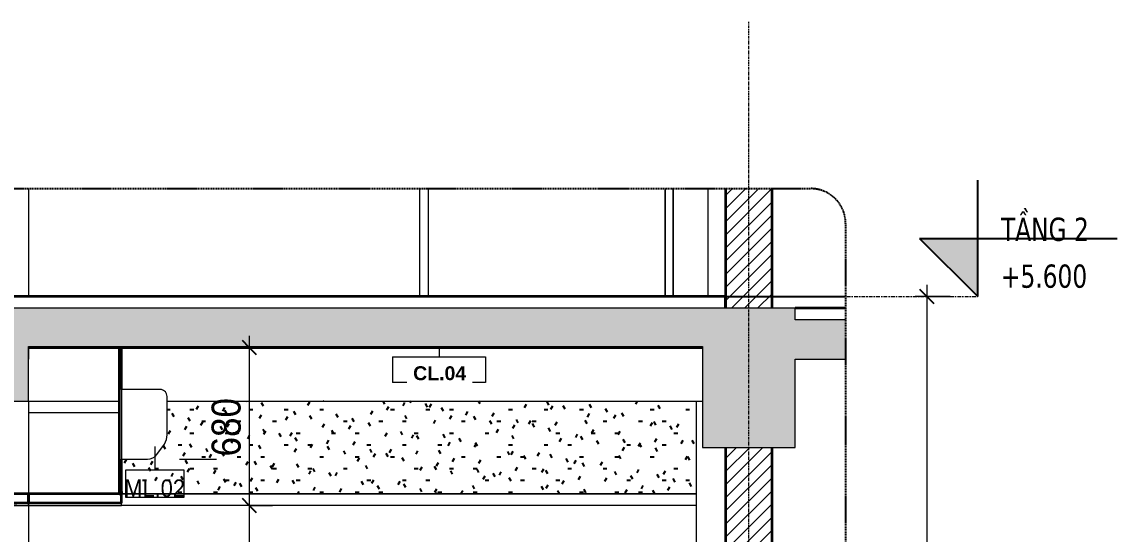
# Model space of a CAD drawing. Header units: millimetres. Extents: x 50254 to 245170, y 481 to 78637.
# Drawn here: x 124698 to 129411, y 4577 to 6782 of the extents above; entities that cross this region are included whole.
import ezdxf

# ---------------------------------------------------------------- set-up
doc = ezdxf.new("R2010")
doc.units = ezdxf.units.MM
for name, pattern in [('Centre', [31.75, 6.35, -4.7625, 15.875, -4.7625]), ('Grid Line', [22.225, 12.7, -3.175, 3.175, -3.175]), ('Hidden', [7.14375, 4.7625, -2.38125]), ('IMPORT-CENTER _2_', [40.64, 25.4, -5.08, 5.08, -5.08])]:
    doc.linetypes.add(name, pattern=pattern)
for name, color, linetype, lineweight in [('0-4', 90, 'Continuous', 5), ('A-ANNO-DIMS', 211, 'Continuous', 9), ('A-ANNO-DIMS-50', 211, 'Continuous', 9), ('A-CLNG', 13, 'Continuous', 18), ('A-CLNG-1', 250, 'Continuous', 35), ('A-CLNG-2', 7, 'Continuous', 18), ('A-CLNG-FNSH-1', 7, 'Continuous', 18), ('A-CLNG-IDEN', 151, 'Continuous', 9), ('A-CLNG-PATT-3', 7, 'Continuous', 18), ('A-CLNG-PATT-4', 31, 'Continuous', 25), ('A-DETL-GENF', 92, 'Continuous', 18), ('A-DETL-GENF-4', 92, 'Hidden', 25), ('A-DETL-GENF-5', 9, 'Continuous', 18), ('A-DETL-THIN', 151, 'Continuous', 18), ('A-DOOR', 31, 'Continuous', 18), ('A-DOOR-FRAM-1', 31, 'Continuous', 18), ('A-FLOR-2', 7, 'Continuous', 18), ('A-FLOR-FNSH-1', 250, 'Continuous', 35), ('A-FLOR-LEVL', 51, 'Continuous', 9), ('A-FLOR-LEVL-1', 51, 'Continuous', 25), ('A-FLOR-LEVL-2', 51, 'Centre', 9), ('A-FLOR-PATT-1', 253, 'Continuous', 18), ('A-WALL', 113, 'Continuous', 18), ('A-WALL-4', 250, 'Continuous', 35), ('A-WALL-5', 7, 'Continuous', 18), ('A-WALL-PATT-2', 111, 'Continuous', 18), ('G-IMPT', 8, 'Continuous', 18), ('G-IMPT-4', 8, 'IMPORT-CENTER _2_', 18), ('M-EQPM', 50, 'Continuous', 18), ('M-EQPM-1', 7, 'Continuous', 18), ('M-EQPM-2', 50, 'Continuous', 25), ('M-EQPM-IDEN', 50, 'Continuous', 9), ('S-BEAM-1', 7, 'Continuous', 18), ('S-COLS-8', 7, 'Continuous', 18), ('S-GRID-1', 1, 'Grid Line', 9)]:
    doc.layers.add(name, color=color, linetype=linetype, lineweight=lineweight)
doc.styles.add('Arial_2', font='arial.ttf', dxfattribs={"width": 0.9, "height": 75})
doc.styles.add('Arial_B_3', font='arialbd.ttf', dxfattribs={"height": 60})
doc.styles.add('Tahoma_B_1', font='tahomabd.ttf', dxfattribs={"width": 0.85, "height": 100})
doc.styles.add('UTM Avo', font='', dxfattribs={"width": 0.9, "height": 125})
doc.styles.get('UTM Avo').set_extended_font_data('UTM Avo')
doc.dimstyles.new('1_Dim_chi_tiet_2_5', dxfattribs={"dimscale": 304.8, "dimtxt": 124.912619, "dimasz": 0.19685, "dimexe": 0.164042, "dimexo": 0.0625, "dimgap": 0.016404, "dimtad": 1, "dimdec": 0, "dimrnd": 5, "dimzin": 0, "dimdsep": 46, "dimtxsty": 'UTM Avo', "dimblk1": 'OBLIQUE', "dimblk2": 'OBLIQUE', "dimsah": 1, "dimcen": 0.09, "dimdle": 0.164042, "dimazin": 0, "dimtfac": 1, "dimtdec": 4, "dimtix": 1, "dimtmove": 0, "dimatfit": 3, "dimfxl": 0.328084, "dimfxlon": 1, "dimtvp": 1, "dimtolj": 1, "dimtzin": 0, "dimarcsym": 2})
pattern_1 = [(50, (58313.93, 15375), (364.368, -31.878), [38.1, -419.1]), (355, (58313.93, 15375), (-70.486, 382.113), [30.48, -335.28]), (100.451, (58344.3, 15372.34), (293.885, 350.233), [32.38, -356.18]), (46.184, (58313.93, 15476.6), (542.158, -84.086), [57.15, -628.65]), (96.636, (58359.1, 15469.6), (474.805, 494.855), [48.57, -534.27]), (351.184, (58313.93, 15476.6), (474.81, 494.85), [45.72, -502.92]), (21, (58364.73, 15451.2), (303.2285, -204.5305), [38.1, -419.1]), (326, (58364.73, 15451.2), (123.604, 368.376), [30.48, -335.28]), (71.451, (58390, 15434.16), (426.834, 163.843), [32.38, -356.18]), (37.5, (58313.93, 15375), (6.1766, 169.1102), [3.353, -327.863, 3.353, -337.007, -336.55]), (37.5, (58313.93, 15375), (6.1766, 169.1102), [-671.576, 3.353, -333.197]), (7.5, (58313.93, 15375), (133.639, 200.3615), [3.353, -190.703, 3.353, -320.243, -128.27]), (7.5, (58313.93, 15375), (133.639, 200.3615), [-517.652, 3.353, -124.917]), (327.5, (58200.65, 15375), (271.1818, -11.4584), [3.353, -123.647, 3.353, -392.887, -525.78]), (327.5, (58200.65, 15375), (271.1818, -11.4584), [-523.24, 3.353, -522.427]), (317.5, (58149.85, 15375), (296.2585, 50.853), [3.353, -161.747, 3.353, -259.791, -373.38]), (317.5, (58149.85, 15375), (296.2585, 50.853), [-428.244, 3.353, -370.027]), (45, (58313.93, 15375), (-125.7236, 125.7236), []), (45, (58313.93, 15565.5), (-125.7236, 125.7236), [])]
pattern_2 = [(0, (58313.93, 15375), (406.4, 101.6), [16.764, -288.036, 16.764, -288.036, -1625.6]), (0, (58313.93, 15375), (406.4, 101.6), [-609.6, 16.764, -592.836, 16.764, -288.036, -711.2]), (0, (58313.93, 15375), (406.4, 101.6), [-1524, 16.764, -186.436, 16.764, -491.236]), (120, (58466.33, 15425.8), (-291.1882, 301.1527), [16.764, -288.036, 16.764, -288.036, -1625.6]), (120, (58466.33, 15425.8), (-291.1882, 301.1527), [-609.6, 16.764, -592.836, 16.764, -288.036, -711.2]), (120, (58466.33, 15425.8), (-291.1882, 301.1527), [-1524, 16.764, -186.436, 16.764, -491.236]), (240, (58517.13, 15629), (-115.2118, -402.7527), [16.764, -288.036, 16.764, -288.036, -1625.6]), (240, (58517.13, 15629), (-115.2118, -402.7527), [-609.6, 16.764, -592.836, 16.764, -288.036, -711.2]), (240, (58517.13, 15629), (-115.2118, -402.7527), [-1524, 16.764, -186.436, 16.764, -491.236])]
pattern_3 = [(45, (125187.302, 15375), (-28.28427, 28.28427), [])]

# ---------------------------------------------------------------- blocks, each defined once
blk = doc.blocks.new('NCV_TKTC_KET CAU_rvt-6-TKCS_CĂN HỘ LOẠI 1 - MẶT CẮT 5')
at = {"layer": 'A-FLOR-PATT-1'}
h = blk.add_hatch(dxfattribs=at)
h.set_pattern_fill('FP_13', color=256, style=0, pattern_type=2)
h.set_pattern_definition(pattern_1)
h.paths.add_polyline_path([(58066.1, 5380), (60752.6, 5380), (60752.6, 5385), (57852.6, 5385), (57852.6, 5380), (57955.7, 5380)])
h = blk.add_hatch(dxfattribs=at)
h.set_pattern_fill('FP_13', color=256, style=0, pattern_type=2)
h.set_pattern_definition(pattern_1)
h.paths.add_polyline_path([(58066.1, 5380), (60752.6, 5380), (60752.6, 5385), (57852.6, 5385), (57852.6, 5380), (57955.7, 5380)])
at = {"layer": 'A-FLOR-2'}
for p, q in [((57853.6, 5380), (57853.6, 5330)), ((57853.6, 5330), (57852.6, 5330))]:
    blk.add_line(p, q, dxfattribs=at)
at = {"layer": 'A-FLOR-FNSH-1'}
blk.add_line((57852.6, 5380), (60752.6, 5380), dxfattribs=at)
at = {"layer": 'S-BEAM-1'}
for p, q in [((57852.6, 5150), (58242.6, 5150)), ((58449.9, 5150), (60752.6, 5150)), ((57852.6, 5100), (58242.6, 5100))]:
    blk.add_line(p, q, dxfattribs=at)
at = {"layer": 'S-COLS-8'}
for p, q in [((60777.6, 5600), (60777.6, 6064.1)), ((60727.6, 2200), (60727.6, 5150))]:
    blk.add_line(p, q, dxfattribs=at)
blk = doc.blocks.new('NCV_TKTC_TANG 2_rvt-4-TKCS_CĂN HỘ LOẠI 1 - MẶT CẮT 5')
at = {"layer": 'A-FLOR-FNSH-1'}
for p, q in [((60852.6, 5600), (54552.6, 5600)), ((60852.6, 5550), (60852.6, 5600)), ((61369.2, 5550), (61152.6, 5550))]:
    blk.add_line(p, q, dxfattribs=at)
at = {"layer": 'A-WALL-5'}
blk.add_line((57852.6, 6064.1), (57852.6, 5600), dxfattribs=at)
at = {"layer": 'S-COLS-8'}
blk.add_line((57852.6, 6064.1), (57852.6, 5600), dxfattribs=at)
blk = doc.blocks.new('CL_01-VÁCH DỰNG THẠCH CAO CĂN HỘ LOẠI 1-9A1 - CL_01-VÁCH DỰNG THẠCH CAO CĂN HỘ LOẠI 1-1-818920-TKCS_CĂN HỘ LOẠI 1 - MẶT CẮT 5')
at = {"layer": 'A-CLNG-PATT-4'}
h = blk.add_hatch(dxfattribs=at)
h.set_pattern_fill('FP_14', color=256, style=0, pattern_type=2)
h.set_pattern_definition([(0, (58313.93, 15375), (203.2, 50.8), [16.764, -135.636, 16.764, -135.636, -812.8]), (0, (58313.93, 15375), (203.2, 50.8), [-304.8, 16.764, -288.036, 16.764, -135.636, -355.6]), (0, (58313.93, 15375), (203.2, 50.8), [-762, 16.764, -84.836, 16.764, -237.236]), (120, (58390.13, 15400.4), (-145.5941, 150.57636), [16.764, -135.636, 16.764, -135.636, -812.8]), (120, (58390.13, 15400.4), (-145.5941, 150.57636), [-304.8, 16.764, -288.036, 16.764, -135.636, -355.6]), (120, (58390.13, 15400.4), (-145.5941, 150.57636), [-762, 16.764, -84.836, 16.764, -237.236]), (240, (58415.53, 15502), (-57.6059, -201.37636), [16.764, -135.636, 16.764, -135.636, -812.8]), (240, (58415.53, 15502), (-57.6059, -201.37636), [-304.8, 16.764, -288.036, 16.764, -135.636, -355.6]), (240, (58415.53, 15502), (-57.6059, -201.37636), [-762, 16.764, -84.836, 16.764, -237.236])])
h.paths.add_polyline_path([(58252.6, 4750), (60727.6, 4750), (60727.6, 5150), (58449.9, 5150), (58449.9, 5004.1), (58446.5, 4983.6), (58437.9, 4964.8), (58406, 4919.1), (58397.5, 4911.1), (58387.6, 4905), (58376.5, 4901.3), (58364.9, 4900), (58252.6, 4900), (58252.6, 4836.5)])
at = {"layer": 'A-CLNG-1'}
for p, q in [((58252.6, 5380), (58242.6, 5380)), ((58242.6, 5380), (58242.6, 4750)), ((58252.6, 5200), (58252.6, 5380)), ((58252.6, 4750), (58252.6, 4900)), ((58242.6, 4750), (58252.6, 4750))]:
    blk.add_line(p, q, dxfattribs=at)
at = {"layer": 'A-CLNG-2'}
blk.add_line((60727.6, 4750), (58252.6, 4750), dxfattribs=at)
blk = doc.blocks.new('Air_Conditioner_on_wall_20381 - Air_Conditioner_on_wall_20381-806652-TKCS_CĂN HỘ LOẠI 1 - MẶT CẮT 5')
at = {"layer": 'M-EQPM-1'}
for p, q in [((58424.7, 5200), (58252.6, 5200)), ((58252.6, 5200), (58252.6, 4900)), ((58449.9, 5004.1), (58449.9, 5170)), ((58406, 4919.1), (58437.9, 4964.8)), ((58252.6, 4900), (58364.9, 4900)), ((58503.5, 4900), (58661.6, 4900)), ((58503.5, 4900), (58661.6, 4900)), ((58503.5, 4900), (58661.6, 4900)), ((58503.5, 4900), (58661.6, 4900)), ((58631.7, 4900), (58661.6, 4900)), ((58631.7, 4900), (58661.6, 4900)), ((58631.7, 4900), (58661.6, 4900)), ((58631.7, 4900), (58661.6, 4900)), ((58631.7, 4900), (58661.6, 4900)), ((58631.7, 4900), (58661.6, 4900)), ((58631.7, 4900), (58661.6, 4900)), ((58631.7, 4900), (58661.6, 4900))]:
    blk.add_line(p, q, dxfattribs=at)
for centre, radius, start, end in [((58416.8, 5167.8), 33.1, 3.7944, 76.2056), ((58370.7, 5006.8), 79.3, 328.0261, 358.0261), ((58364.9, 4953.6), 53.6, 270.0167, 319.9833)]:
    blk.add_arc(centre, radius, start, end, dxfattribs=at)
blk = doc.blocks.new('NCV_TKTC_TANG 1_rvt-4-TKCS_CĂN HỘ LOẠI 1 - MẶT CẮT 5')
at = {"layer": 'A-CLNG-PATT-3'}
h = blk.add_hatch(dxfattribs=at)
h.set_pattern_fill('FP_16', color=256, style=0, pattern_type=2)
h.set_pattern_definition(pattern_2)
h.paths.add_polyline_path([(54731.5, 4700), (57852.6, 4700), (57852.6, 4710), (54552.6, 4710), (54552.6, 4700)])
h = blk.add_hatch(dxfattribs=at)
h.set_pattern_fill('FP_16', color=256, style=0, pattern_type=2)
h.set_pattern_definition(pattern_2)
h.paths.add_polyline_path([(57852.6, 4700), (58252.6, 4700), (58252.6, 4710), (57852.6, 4710)])
at = {"layer": 'A-CLNG-1'}
for p, q in [((57852.6, 4750), (57201.4, 4750)), ((58252.6, 4750), (57852.6, 4750)), ((57852.6, 4750), (57852.6, 4710)), ((57852.6, 4710), (57852.6, 4750)), ((58252.6, 4710), (58252.6, 4750)), ((57852.6, 4710), (54552.6, 4710)), ((58252.6, 4710), (57852.6, 4710))]:
    blk.add_line(p, q, dxfattribs=at)
at = {"layer": 'A-CLNG-2'}
for p, q in [((58252.6, 4750), (60727.6, 4750)), ((60727.6, 4700), (58252.6, 4700))]:
    blk.add_line(p, q, dxfattribs=at)
at = {"layer": 'A-CLNG-FNSH-1'}
for p, q in [((54552.6, 4700), (57852.6, 4700)), ((57852.6, 4710), (57852.6, 4700)), ((57852.6, 4700), (57852.6, 4710)), ((57852.6, 4700), (58252.6, 4700)), ((58252.6, 4700), (58252.6, 4710))]:
    blk.add_line(p, q, dxfattribs=at)
at = {"layer": 'A-WALL-5'}
for p, q in [((57852.6, 5150.1), (57852.6, 4750)), ((57852.6, 4700), (57852.6, 2200))]:
    blk.add_line(p, q, dxfattribs=at)
at = {"layer": 'S-COLS-8'}
for p, q in [((57852.6, 5150.1), (57852.6, 4750)), ((57852.6, 4700), (57852.6, 2200))]:
    blk.add_line(p, q, dxfattribs=at)
at = {"layer": 'A-CLNG'}
blk.add_blockref('CL_01-VÁCH DỰNG THẠCH CAO CĂN HỘ LOẠI 1-9A1 - CL_01-VÁCH DỰNG THẠCH CAO CĂN HỘ LOẠI 1-1-818920-TKCS_CĂN HỘ LOẠI 1 - MẶT CẮT 5', (0, 0), dxfattribs=at)
at = {"layer": 'M-EQPM'}
blk.add_blockref('Air_Conditioner_on_wall_20381 - Air_Conditioner_on_wall_20381-806652-TKCS_CĂN HỘ LOẠI 1 - MẶT CẮT 5', (0, 0), dxfattribs=at)
blk = doc.blocks.new('FD_05 - FD_05-1000x2200mm-V119-TKCS_CĂN HỘ LOẠI 1 - MẶT CẮT 5')
at = {"layer": 'A-DOOR'}
for p, q in [((59572.6, 6064.1), (59572.6, 5600)), ((60592.6, 5600), (60592.6, 6064.1))]:
    blk.add_line(p, q, dxfattribs=at)
at = {"layer": 'A-DOOR-FRAM-1'}
for p, q in [((59537.6, 5600), (59537.6, 6064.1)), ((59572.6, 6064.1), (59572.6, 5600)), ((60592.6, 6064.1), (60592.6, 5600)), ((60627.6, 5600), (60627.6, 6064.1))]:
    blk.add_line(p, q, dxfattribs=at)
blk = doc.blocks.new('TKTC_XREF_251221_MB TANG 2-7 - TKTC_XREF_260130_MB TANG 2-5_dwg_$cc-4746806-TKCS_CĂN HỘ LOẠI 1 - MẶT CẮT 5')
at = {"layer": 'G-IMPT-4'}
for p, q in [((53005.9, 5600), (52884.8, 5600)), ((52945, 5600), (52945.7, 5600))]:
    blk.add_line(p, q, dxfattribs=at)
at = {"layer": 'M-EQPM'}
for p, q in [((52900.3, 5600), (52900.3, 5600)), ((52945.3, 5600), (52945.1, 5600)), ((52945.1, 5600), (52945.6, 5600)), ((52945.6, 5600), (52945.3, 5600))]:
    blk.add_line(p, q, dxfattribs=at)
blk = doc.blocks.new('TKTC_XREF_251221_MB TANG 2-7 - TKTC_XREF_260130_MB TANG 2-5_dwg_CUM U_DN100-4746796-TKCS_CĂN HỘ LOẠI 1 - MẶT CẮT 5')
at = {"layer": 'G-IMPT'}
for p, q in [((52881.3, 5600), (52882.1, 5600)), ((52882.1, 5600), (52881.3, 5600)), ((52881.3, 5600), (52881.3, 5600)), ((52881.4, 5600), (52882.2, 5600)), ((52882.2, 5600), (52881.4, 5600)), ((52881.4, 5600), (52881.4, 5600)), ((52883.3, 5600), (52883.3, 5600)), ((52883.4, 5600), (52883.4, 5600)), ((52884.8, 5600), (52884.8, 5600)), ((52884.9, 5600), (52884.9, 5600)), ((52886.4, 5600), (52886.4, 5600)), ((52886.5, 5600), (52886.5, 5600)), ((52887.1, 5600), (52887.1, 5600)), ((52887.1, 5600), (52887.1, 5600)), ((52887.1, 5600), (52887.1, 5600)), ((52890.9, 5600), (52887.1, 5600)), ((52890.9, 5600), (52887.1, 5600)), ((52887.2, 5600), (52887.2, 5600)), ((52887.2, 5600), (52887.3, 5600)), ((52891, 5600), (52887.2, 5600)), ((52887.3, 5600), (52887.3, 5600)), ((52891, 5600), (52887.3, 5600)), ((52892.4, 5600), (52943.7, 5600)), ((52892.6, 5600), (52943.9, 5600)), ((52943.9, 5600), (52943.7, 5600)), ((52943.9, 5600), (52943.7, 5600)), ((52943.9, 5600), (52943.8, 5600))]:
    blk.add_line(p, q, dxfattribs=at)
at = {"layer": 'G-IMPT', "flags": 128}
for points in [[(52886.4, 5600), (52882.1, 5600), (52882.1, 5600), (52886.4, 5600)], [(52886.5, 5600), (52882.2, 5600), (52882.2, 5600), (52886.5, 5600)], [(52887.1, 5600), (52890.9, 5600), (52890.9, 5600), (52887.1, 5600)], [(52887.3, 5600), (52891, 5600), (52891, 5600), (52887.2, 5600)], [(52890.9, 5600), (52890.9, 5600), (52892.4, 5600), (52892.4, 5600), (52890.9, 5600), (52890.9, 5600)], [(52891, 5600), (52891, 5600), (52892.5, 5600), (52892.6, 5600), (52891, 5600), (52891, 5600)], [(52892.4, 5600), (52943.7, 5600), (52943.8, 5600)], [(52892.6, 5600), (52943.9, 5600), (52943.9, 5600)]]:
    blk.add_lwpolyline(points, dxfattribs=at)
blk = doc.blocks.new('TKTC_XREF_251221_MB TANG 2-7 - TKTC_XREF_260130_MB TANG 2-5_dwg_$cc-4746808-TKCS_CĂN HỘ LOẠI 1 - MẶT CẮT 5')
at = {"layer": 'G-IMPT-4'}
for p, q in [((58009.2, 5600), (57856.2, 5600)), ((57932.7, 5600), (57932.7, 5600))]:
    blk.add_line(p, q, dxfattribs=at)
at = {"layer": 'M-EQPM'}
for p, q in [((57989.5, 5600), (57875.8, 5600)), ((57875.8, 5600), (57932.7, 5600)), ((57932.7, 5600), (57878.6, 5600)), ((57878.6, 5600), (57986.7, 5600)), ((57986.7, 5600), (57932.7, 5600)), ((57932.7, 5600), (57989.5, 5600))]:
    blk.add_line(p, q, dxfattribs=at)
blk = doc.blocks.new('TKTC_XREF_251221_MB TANG 2-7 - TKTC_XREF_260130_MB TANG 2-5_dwg_CUM U_DN100-V120-TKCS_CĂN HỘ LOẠI 1 - MẶT CẮT 5')
at = {"layer": 'G-IMPT'}
for p, q in [((57874.6, 5600), (57859.3, 5600)), ((57859.3, 5600), (57861.2, 5600)), ((57864.1, 5600), (57861.2, 5600)), ((57861.2, 5600), (57872.7, 5600)), ((57871.2, 5600), (57862.6, 5600)), ((57862.9, 5600), (58000.6, 5600)), ((57869.8, 5600), (57864.1, 5600)), ((57865.3, 5600), (57864.4, 5600)), ((57869.5, 5600), (57864.4, 5600)), ((57868.5, 5600), (57865.3, 5600)), ((57868.5, 5600), (57865.3, 5600)), ((57868.5, 5600), (57865.3, 5600)), ((57869.5, 5600), (57868.5, 5600)), ((57872.7, 5600), (57869.8, 5600)), ((57870.9, 5600), (57992.6, 5600)), ((57870.9, 5600), (57874.9, 5600)), ((57872.7, 5600), (57874.6, 5600)), ((57874.9, 5600), (57988.6, 5600)), ((57992.6, 5600), (57988.6, 5600)), ((58004.3, 5600), (57988.9, 5600)), ((57988.9, 5600), (57990.9, 5600)), ((57993.7, 5600), (57990.9, 5600)), ((57990.9, 5600), (58002.4, 5600)), ((58000.9, 5600), (57992.3, 5600)), ((57999.5, 5600), (57993.7, 5600)), ((57995, 5600), (57994.1, 5600)), ((57999.2, 5600), (57994.1, 5600)), ((57998.2, 5600), (57995, 5600)), ((57998.2, 5600), (57995, 5600)), ((57998.2, 5600), (57995, 5600)), ((57999.2, 5600), (57998.2, 5600)), ((58002.4, 5600), (57999.5, 5600)), ((58002.4, 5600), (58004.3, 5600))]:
    blk.add_line(p, q, dxfattribs=at)
blk = doc.blocks.new('TKTC_XREF_251221_MB TANG 2-7 - TKTC_XREF_260130_MB TANG 2-5_dwg_THU NUOC - THU NUOC-444531-TKCS_MB TẦNG 1-4746804-TKCS_CĂN HỘ LOẠI 1 - MẶT CẮT 5')
at = {"layer": 'G-IMPT'}
for p, q in [((53954.2, 5600), (53804.2, 5600)), ((53804.2, 5600), (53954.2, 5600)), ((53929.2, 5600), (53829.2, 5600)), ((53829.2, 5600), (53929.2, 5600)), ((53924.2, 5600), (53834.2, 5600)), ((53834.2, 5600), (53924.2, 5600)), ((53834.2, 5600), (53924.2, 5600)), ((53924.2, 5600), (53834.2, 5600)), ((53847.1, 5600), (53847.1, 5600)), ((53847.1, 5600), (53847.1, 5600)), ((53847.1, 5600), (53847.1, 5600)), ((53847.1, 5600), (53871.2, 5600)), ((53871.2, 5600), (53847.1, 5600)), ((53911.3, 5600), (53847.1, 5600)), ((53847.1, 5600), (53911.3, 5600)), ((53911.3, 5600), (53847.1, 5600)), ((53847.1, 5600), (53911.3, 5600)), ((53859.4, 5600), (53859.4, 5600)), ((53859.4, 5600), (53859.4, 5600)), ((53898.9, 5600), (53859.4, 5600)), ((53859.4, 5600), (53898.9, 5600)), ((53898.9, 5600), (53859.4, 5600)), ((53859.4, 5600), (53898.9, 5600)), ((53869.4, 5600), (53869.4, 5600)), ((53869.4, 5600), (53869.4, 5600)), ((53889, 5600), (53869.4, 5600)), ((53869.4, 5600), (53889, 5600)), ((53889, 5600), (53869.4, 5600)), ((53869.4, 5600), (53889, 5600)), ((53911.3, 5600), (53887.2, 5600)), ((53887.2, 5600), (53911.3, 5600)), ((53889, 5600), (53889, 5600)), ((53889, 5600), (53889, 5600)), ((53898.9, 5600), (53898.9, 5600)), ((53898.9, 5600), (53898.9, 5600)), ((53911.3, 5600), (53911.3, 5600)), ((53911.3, 5600), (53911.3, 5600)), ((53911.3, 5600), (53911.3, 5600))]:
    blk.add_line(p, q, dxfattribs=at)
blk = doc.blocks.new('TKTC_XREF_251221_MB TANG 2-7 - TKTC_XREF_251221_MB TANG 2-7-2039446-TKCS_CĂN HỘ LOẠI 1 - MẶT CẮT 5')
at = {"layer": 'M-EQPM'}
for p, q in [((58004.1, 5600), (57853.7, 5600)), ((57853.7, 5600), (57854, 5600)), ((57853.8, 5600), (58004.2, 5600)), ((58004.2, 5600), (57853.8, 5600)), ((57854, 5600), (58004.4, 5600)), ((58004.4, 5600), (58004.1, 5600)), ((61053.6, 5600), (61093.4, 5600)), ((61093.4, 5600), (61053.6, 5600)), ((61093.6, 5600), (61213.4, 5600)), ((61213.4, 5600), (61093.6, 5600))]:
    blk.add_line(p, q, dxfattribs=at)
at = {"layer": 'M-EQPM-2'}
for p, q in [((57652.6, 5600), (61127.6, 5600)), ((61127.6, 5600), (61369.2, 5600))]:
    blk.add_line(p, q, dxfattribs=at)
for name, p in [('TKTC_XREF_251221_MB TANG 2-7 - TKTC_XREF_260130_MB TANG 2-5_dwg_$cc-4746808-TKCS_CĂN HỘ LOẠI 1 - MẶT CẮT 5', (0, 0)), ('TKTC_XREF_251221_MB TANG 2-7 - TKTC_XREF_260130_MB TANG 2-5_dwg_CUM U_DN100-V120-TKCS_CĂN HỘ LOẠI 1 - MẶT CẮT 5', (0, 0)), ('TKTC_XREF_251221_MB TANG 2-7 - TKTC_XREF_260130_MB TANG 2-5_dwg_THU NUOC - THU NUOC-444531-TKCS_MB TẦNG 1-4746804-TKCS_CĂN HỘ LOẠI 1 - MẶT CẮT 5', (4150, 0)), ('TKTC_XREF_251221_MB TANG 2-7 - TKTC_XREF_260130_MB TANG 2-5_dwg_CUM U_DN100-4746796-TKCS_CĂN HỘ LOẠI 1 - MẶT CẮT 5', (8201, 0)), ('TKTC_XREF_251221_MB TANG 2-7 - TKTC_XREF_260130_MB TANG 2-5_dwg_$cc-4746806-TKCS_CĂN HỘ LOẠI 1 - MẶT CẮT 5', (8201, 0))]:
    blk.add_blockref(name, p)
blk = doc.blocks.new('BORDER VIEW - BORDER VIEW-3679403-TKCS_CĂN HỘ LOẠI 1 - MẶT CẮT 5')
at = {"layer": 'A-DETL-GENF-4'}
for p, q in [((52452.6, 6064.1), (61219.2, 6064.1)), ((61369.2, 5914.1), (61369.2, 1710))]:
    blk.add_line(p, q, dxfattribs=at)
blk.add_arc((61219.2, 5914.1), 150, 0, 90, dxfattribs=at)
blk = doc.blocks.new('Level - CAO ĐỘ LEVEL-350587-TKCS_CĂN HỘ LOẠI 1 - MẶT CẮT 5')
at = {"layer": 'A-FLOR-LEVL'}
blk.add_hatch(color=256, dxfattribs=at).paths.add_polyline_path([(61937.2, 2450), (61937.2, 2200), (61687.2, 2450)])
at = {"layer": 'A-FLOR-LEVL-1'}
for p, q in [((61937.2, 2200), (61937.2, 2700)), ((61687.2, 2450), (61937.2, 2200)), ((61687.2, 2450), (62537.2, 2450))]:
    blk.add_line(p, q, dxfattribs=at)
blk = doc.blocks.new('DIMBLOCK82-TKCS_CĂN HỘ LOẠI 1 - MẶT CẮT 5')
at = {"layer": 'A-ANNO-DIMS-50', "lineweight": 25}
for p, q in [((128592.1, 5600), (128562.1, 5630)), ((128592.1, 5600), (128622.1, 5570)), ((128592.1, 2200), (128562.1, 2230)), ((128592.1, 2200), (128622.1, 2170))]:
    blk.add_line(p, q, dxfattribs=at)
at = {"layer": 'A-ANNO-DIMS-50'}
for p, q in [((128592.1, 5650), (128592.1, 2150)), ((128692.1, 5600), (128542.1, 5600)), ((128592.1, 5600), (128692.1, 5600)), ((128692.1, 2200), (128542.1, 2200)), ((128592.1, 2200), (128692.1, 2200))]:
    blk.add_line(p, q, dxfattribs=at)
at = {"layer": 'A-ANNO-DIMS-50', "color": 0, "insert": (128429.7, 3728.8), "char_height": 125, "width": 410.824, "attachment_point": 1, "rotation": 90, "line_spacing_factor": 1.110334, "style": 'UTM Avo'}
blk.add_mtext('3400', dxfattribs=at)
blk = doc.blocks.new('_Oblique')
at = {"color": 0, "linetype": 'ByBlock', "lineweight": -2}
blk.add_line((-0.5, -0.5), (0.5, 0.5), dxfattribs=at)
blk = doc.blocks.new('DIMBLOCK83-TKCS_CĂN HỘ LOẠI 1 - MẶT CẮT 5')
at = {"layer": 'A-ANNO-DIMS-50'}
for p, q in [((125676.6, 5430), (125676.6, 4700)), ((125776.6, 5380), (125626.6, 5380)), ((125676.6, 5380), (125776.6, 5380)), ((125776.6, 4700), (125626.6, 4700)), ((125676.6, 4700), (125776.6, 4700))]:
    blk.add_line(p, q, dxfattribs=at)
at = {"layer": 'A-ANNO-DIMS-50', "lineweight": 25}
for p, q in [((125676.6, 5380), (125646.6, 5410)), ((125676.6, 5380), (125706.6, 5350)), ((125676.6, 4700), (125646.6, 4730)), ((125676.6, 4700), (125706.6, 4670))]:
    blk.add_line(p, q, dxfattribs=at)
at = {"layer": 'A-ANNO-DIMS-50', "color": 0, "insert": (125514.2, 4911.6), "char_height": 125, "width": 308.118, "attachment_point": 1, "rotation": 90, "line_spacing_factor": 1.110334, "style": 'UTM Avo'}
blk.add_mtext('680', dxfattribs=at)
blk = doc.blocks.new('DIMBLOCK84-TKCS_CĂN HỘ LOẠI 1 - MẶT CẮT 5')
at = {"layer": 'A-ANNO-DIMS-50', "lineweight": 25}
for p, q in [((125676.6, 4700), (125646.6, 4730)), ((125676.6, 4700), (125706.6, 4670)), ((125676.6, 2200), (125646.6, 2230)), ((125676.6, 2200), (125706.6, 2170))]:
    blk.add_line(p, q, dxfattribs=at)
at = {"layer": 'A-ANNO-DIMS-50'}
for p, q in [((125776.6, 4700), (125626.6, 4700)), ((125676.6, 4700), (125676.6, 2150)), ((125676.6, 4700), (125776.6, 4700)), ((125776.6, 2200), (125626.6, 2200)), ((125676.6, 2200), (125776.6, 2200))]:
    blk.add_line(p, q, dxfattribs=at)
at = {"layer": 'A-ANNO-DIMS-50', "color": 0, "insert": (125514.2, 3278.8), "char_height": 125, "width": 410.824, "attachment_point": 1, "rotation": 90, "line_spacing_factor": 1.110334, "style": 'UTM Avo'}
blk.add_mtext('2500', dxfattribs=at)
blk = doc.blocks.new('M_ME Tag - Boxed-4073756-TKCS_CĂN HỘ LOẠI 1 - MẶT CẮT 5')
at = {"layer": 'M-EQPM-IDEN'}
for p, q in [((58271.3, 4734.2), (58271.3, 4854.2)), ((58271.3, 4854.2), (58521.3, 4854.2)), ((58521.3, 4854.2), (58521.3, 4734.2)), ((58521.3, 4734.2), (58271.3, 4734.2))]:
    blk.add_line(p, q, dxfattribs=at)
blk = doc.blocks.new('M_Ceiling Tag w Height - M_Ceiling Tag-4076437-TKCS_CĂN HỘ LOẠI 1 - MẶT CẮT 5')
at = {"layer": 'A-CLNG-IDEN'}
for p, q in [((59419, 5340.5), (59419, 5229.3)), ((59419, 5340.5), (59820.2, 5340.5)), ((59820.2, 5340.5), (59820.2, 5229.3)), ((59820.2, 5229.3), (59419, 5229.3))]:
    blk.add_line(p, q, dxfattribs=at)

msp = doc.modelspace()

# ---------------------------------------------------------------- hatches: boundary and pattern name
at = {"layer": 'A-DETL-GENF-5'}
h = msp.add_hatch(dxfattribs=at)
h.set_pattern_fill('FP_13', color=256, style=0, pattern_type=2)
h.set_pattern_definition([(50, (125187.3, 15375), (364.368, -31.878), [38.1, -419.1]), (355, (125187.3, 15375), (-70.486, 382.113), [30.48, -335.28]), (100.451, (125217.67, 15372.34), (293.885, 350.233), [32.38, -356.18]), (46.184, (125187.3, 15476.6), (542.158, -84.086), [57.15, -628.65]), (96.636, (125232.5, 15469.6), (474.805, 494.855), [48.57, -534.27]), (351.184, (125187.3, 15476.6), (474.81, 494.85), [45.72, -502.92]), (21, (125238.1, 15451.2), (303.2285, -204.5305), [38.1, -419.1]), (326, (125238.1, 15451.2), (123.604, 368.376), [30.48, -335.28]), (71.451, (125263.37, 15434.16), (426.834, 163.843), [32.38, -356.18]), (37.5, (125187.3, 15375), (6.1766, 169.1102), [3.353, -327.863, 3.353, -337.007, -336.55]), (37.5, (125187.3, 15375), (6.1766, 169.1102), [-671.576, 3.353, -333.197]), (7.5, (125187.3, 15375), (133.639, 200.3615), [3.353, -190.703, 3.353, -320.243, -128.27]), (7.5, (125187.3, 15375), (133.639, 200.3615), [-517.652, 3.353, -124.917]), (327.5, (125074.02, 15375), (271.1818, -11.4584), [3.353, -123.647, 3.353, -392.887, -525.78]), (327.5, (125074.02, 15375), (271.1818, -11.4584), [-523.24, 3.353, -522.427]), (317.5, (125023.22, 15375), (296.2585, 50.853), [3.353, -161.747, 3.353, -259.791, -373.38]), (317.5, (125023.22, 15375), (296.2585, 50.853), [-428.244, 3.353, -370.027]), (45, (125187.3, 15375), (-125.7236, 125.7236), []), (45, (125187.3, 15565.5), (-125.7236, 125.7236), [])])
h.paths.add_polyline_path([(119426, 4950), (119826, 4950), (119826, 5335), (121425.9, 5335), (121425.9, 5380), (124525.8, 5380), (124525.8, 5150), (124726, 5150), (124726, 5385), (127626, 5385), (127626, 4950), (128026, 4950), (128026, 5330), (128242.6, 5330), (128242.6, 5500), (128026, 5500), (128026, 5550), (121325.9, 5550), (121325.9, 5500), (119826, 5500), (119826, 5550), (119176, 5550), (119176, 5380), (119426, 5380), (119426, 5032.5)])
at = {"layer": 'A-WALL-PATT-2'}
h = msp.add_hatch(dxfattribs=at)
h.set_pattern_fill('FP_12', color=256, style=0, pattern_type=2)
h.set_pattern_definition(pattern_3)
h.paths.add_polyline_path([(127925.9, 5550), (127925.9, 6064.1), (127725.9, 6064.1), (127725.9, 5550)])
h = msp.add_hatch(dxfattribs=at)
h.set_pattern_fill('FP_12', color=256, style=0, pattern_type=2)
h.set_pattern_definition(pattern_3)
h.paths.add_polyline_path([(127925.9, 2150), (127925.9, 4950), (127725.9, 4950), (127725.9, 2150)])

# ---------------------------------------------------------------- linework, layer by layer
at = {"layer": 'A-CLNG-IDEN'}
msp.add_line((126493, 5377.2), (126493, 5340.5), dxfattribs=at)
at = {"layer": 'A-DETL-THIN'}
for p, q in [((128026, 5550), (121325.9, 5550)), ((128026, 5500), (128026, 5550)), ((128242.6, 5500), (128026, 5500)), ((124726, 5150), (124726, 5385)), ((124726, 5385), (127626, 5385)), ((127626, 5385), (127626, 4950)), ((128026, 4950), (128026, 5330)), ((128026, 5330), (128242.6, 5330)), ((124525.8, 5150), (124726, 5150)), ((127626, 4950), (128026, 4950))]:
    msp.add_line(p, q, dxfattribs=at)
at = {"layer": 'A-FLOR-LEVL-2'}
msp.add_line((118203, 5600), (128810.5, 5600), dxfattribs=at)
at = {"layer": 'A-WALL'}
for p, q in [((126410.9, 5600), (126410.9, 6064.1)), ((127500.9, 6064.1), (127500.9, 5600))]:
    msp.add_line(p, q, dxfattribs=at)
at = {"layer": 'A-WALL-4'}
for p, q in [((127725.9, 6064.1), (127725.9, 5550)), ((127925.9, 5550), (127925.9, 6064.1)), ((127725.9, 4950), (127725.9, 2150)), ((127925.9, 2150), (127925.9, 4950))]:
    msp.add_line(p, q, dxfattribs=at)
at = {"layer": 'M-EQPM-IDEN'}
msp.add_line((125270.6, 4954.4), (125270.6, 4854.2), dxfattribs=at)
at = {"layer": 'S-GRID-1'}
for p, q in [((127825.9, 5531.8), (127825.9, 6781.8)), ((127825.9, 2272.3), (127825.9, 5531.8))]:
    msp.add_line(p, q, dxfattribs=at)

# ---------------------------------------------------------------- block references
at = {"layer": '0-4'}
for name in ['NCV_TKTC_KET CAU_rvt-6-TKCS_CĂN HỘ LOẠI 1 - MẶT CẮT 5', 'NCV_TKTC_TANG 2_rvt-4-TKCS_CĂN HỘ LOẠI 1 - MẶT CẮT 5', 'NCV_TKTC_TANG 1_rvt-4-TKCS_CĂN HỘ LOẠI 1 - MẶT CẮT 5']:
    msp.add_blockref(name, (66873.4, 0), dxfattribs=at)
at = {"layer": 'A-CLNG-IDEN'}
msp.add_blockref('M_Ceiling Tag w Height - M_Ceiling Tag-4076437-TKCS_CĂN HỘ LOẠI 1 - MẶT CẮT 5', (66873.4, 0), dxfattribs=at)
at = {"layer": 'A-DETL-GENF'}
msp.add_blockref('BORDER VIEW - BORDER VIEW-3679403-TKCS_CĂN HỘ LOẠI 1 - MẶT CẮT 5', (66873.4, 0), dxfattribs=at)
at = {"layer": 'A-DOOR'}
msp.add_blockref('FD_05 - FD_05-1000x2200mm-V119-TKCS_CĂN HỘ LOẠI 1 - MẶT CẮT 5', (66873.4, 0), dxfattribs=at)
at = {"layer": 'A-FLOR-LEVL-1'}
msp.add_blockref('Level - CAO ĐỘ LEVEL-350587-TKCS_CĂN HỘ LOẠI 1 - MẶT CẮT 5', (66873.4, 3400), dxfattribs=at)
at = {"layer": 'M-EQPM'}
msp.add_blockref('TKTC_XREF_251221_MB TANG 2-7 - TKTC_XREF_251221_MB TANG 2-7-2039446-TKCS_CĂN HỘ LOẠI 1 - MẶT CẮT 5', (66873.4, 0), dxfattribs=at)
at = {"layer": 'M-EQPM-IDEN'}
msp.add_blockref('M_ME Tag - Boxed-4073756-TKCS_CĂN HỘ LOẠI 1 - MẶT CẮT 5', (66873.4, 0), dxfattribs=at)

# ---------------------------------------------------------------- texts
at = {"layer": 'A-FLOR-LEVL', "char_height": 100, "line_spacing_factor": 0.996129, "style": 'Tahoma_B_1'}
for s, insert, width, attachment_point in [('\\pt510,1020,1530,2040,2550,3060,3570,4080,4590,5100,5610,6120,6630,7140,7650,8160,8670,9180,9690,10200,10710,11220,11730,12240,12750,13260,13770,14280,14790,15300,15810,16320;TẦNG 2', (128910.8, 5837.2), 452.625, 7), ('\\pt212.5,425,637.5,850,1062.5,1275,1487.5,1700,1912.5,2125,2337.5,2550,2762.5,2975,3187.5,3400,3612.5,3825,4037.5,4250,4462.5,4675,4887.5,5100,5312.5,5525,5737.5,5950,6162.5,6375,6587.5,6800;+5.600', (128910.8, 5737.5), 441.575, 1)]:
    msp.add_mtext(s, dxfattribs=dict(at, insert=insert, width=width, attachment_point=attachment_point))
at = {"layer": 'M-EQPM-IDEN', "insert": (125269, 4774.3), "char_height": 75, "width": 270.9, "attachment_point": 5, "line_spacing_factor": 0.936439, "style": 'Arial_2'}
msp.add_mtext('\\pt22.5,45,67.5,90,112.5,135,157.5,180,202.5,225,247.5,270,292.5,315,337.5,360,382.5,405,427.5,450,472.5,495,517.5,540,562.5,585,607.5,630,652.5,675,697.5,720;ML.02', dxfattribs=at)

# ---------------------------------------------------------------- dimensions: what is measured, and where the dimension line sits
at = {"layer": 'A-ANNO-DIMS'}
for base, p1, p2, override, picture, middle in [((128592.1, 2200), (128692.1, 5600), (128692.1, 2200), {"dimpost": '<>', "dimfxl": 3400}, 'DIMBLOCK82-TKCS_CĂN HỘ LOẠI 1 - MẶT CẮT 5', (128522.4, 3900)), ((125676.6, 4700), (125776.6, 5380), (125776.6, 4700), {"dimpost": '<>', "dimfxl": 680}, 'DIMBLOCK83-TKCS_CĂN HỘ LOẠI 1 - MẶT CẮT 5', (125606.9, 5040)), ((125676.6, 2200), (125776.6, 4700), (125776.6, 2200), {"dimpost": '<>', "dimfxl": 2500}, 'DIMBLOCK84-TKCS_CĂN HỘ LOẠI 1 - MẶT CẮT 5', (125606.9, 3450))]:
    dim = msp.add_linear_dim(base=base, p1=p1, p2=p2, angle=90, dimstyle='1_Dim_chi_tiet_2_5', override=override, dxfattribs=at)
    dim.commit()
    dim.dimension.update_dxf_attribs({"geometry": picture, "text_midpoint": middle})

# ---------------------------------------------------------------- next in the draw order: texts
at = {"layer": 'A-CLNG-IDEN', "insert": (126495.7, 5269.2), "char_height": 60, "width": 251.5, "attachment_point": 5, "line_spacing_factor": 0.936439, "style": 'Arial_B_3', "bg_fill": 3, "box_fill_scale": 1.25, "bg_fill_color": 256, "bg_fill_true_color": 13158600, "bg_fill_transparency": 0}
msp.add_mtext('\\pt634.9998,1270.0002,1905,2539.9998,3175.0002,3810,4444.9998,5080.0002,5715,6349.9998,6985.0002,7620,8254.9998,8890.0002,9525,10159.9998,10795.0002,11430,12064.9998,12700.0002,13335,13969.9998,14605.0002,15240,15874.9998,16510.0002,17145,17779.9998,18415.0002,19050,19684.9998,20320.0002;CL.04', dxfattribs=at)

doc.saveas('drawing.dxf')
